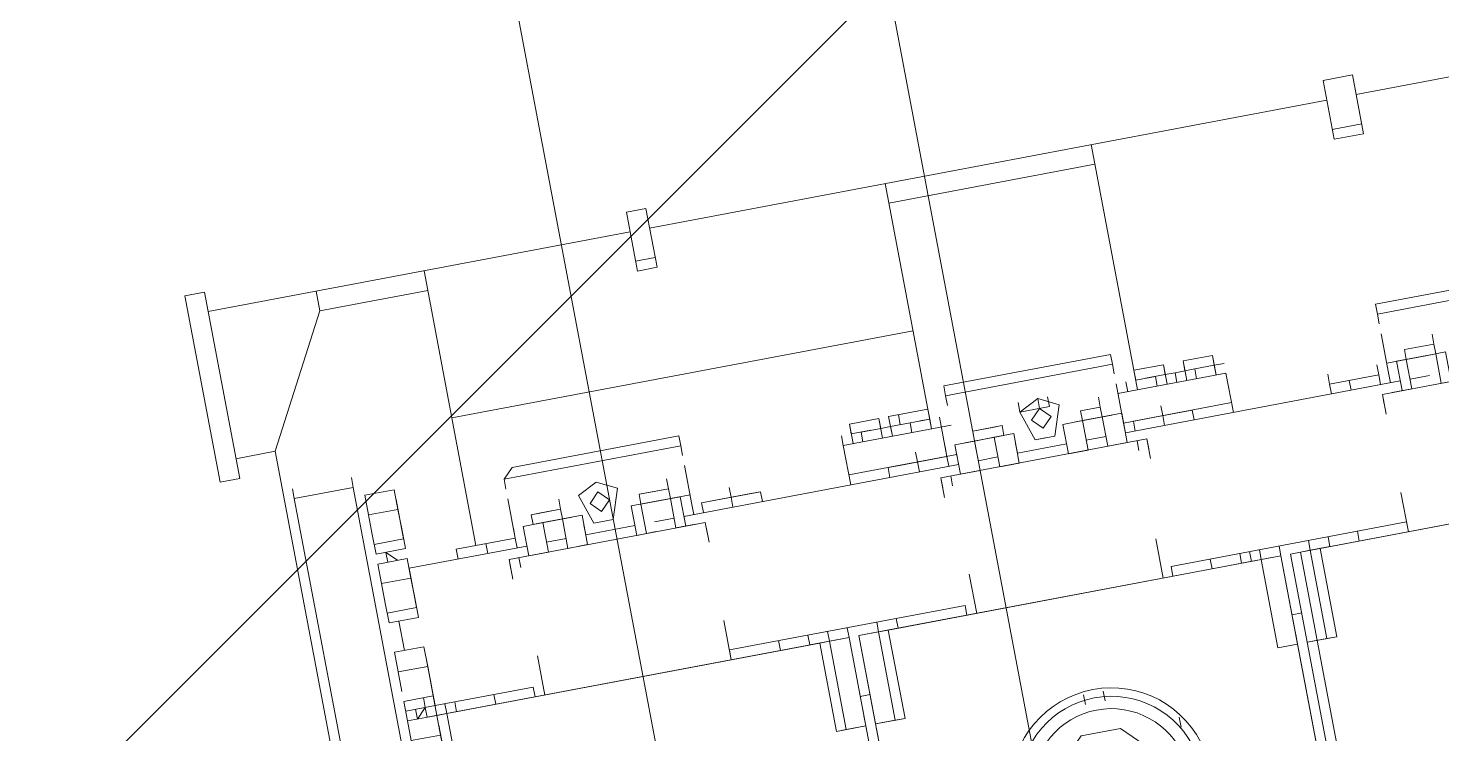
# Model space of a CAD drawing. Extents: x 407440 to 411585, y 6041728 to 6045069.
# Drawn here: x 410419.14 to 410427.27, y 6044268.47 to 6044272.53 of the extents above; entities that cross this region are included whole.
import ezdxf

# ---------------------------------------------------------------- set-up
doc = ezdxf.new("R2010")
doc.units = 0
doc.header["$LTSCALE"] = 5
doc.linetypes.add('foc-TIELINE', pattern=[1.875, 1.25, -0.625])
for name, color, linetype in [('P-BUFFER-PURPLE', 187, 'foc-TIELINE'), ('P-PROPOSED-EXISTING-H', 59, 'Continuous'), ('T-TIE', 201, 'foc-TIELINE')]:
    doc.layers.add(name, color=color, linetype=linetype)

# ---------------------------------------------------------------- blocks, each defined once
blk = doc.blocks.new('P-RIG-877')
at = {"layer": 'T-TIE', "linetype": 'ByBlock', "lineweight": 18}
for points in [[(-0.8496, -11.4692), (-0.8496, -11.9514)], [(-0.3444, -12.0892), (-0.3444, -12.1007), (-0.3444, -12.1122), (-0.2411, -12.1122), (0.1148, -12.1122), (0.1148, -11.63), (-0.2411, -11.63), (-0.2411, -11.6529), (-0.2411, -11.63), (-0.2641, -11.63), (0.1148, -11.63), (0.1148, -11.4922), (0.2411, -11.4922), (0.2411, -11.5726)], [(-0.3559, -12.1007), (-0.3444, -12.1007), (-0.2411, -12.1007), (-0.2411, -12.0892), (-0.3444, -12.0892), (-0.3444, -11.6529), (-0.3444, -11.63), (-0.3444, -12.1122)], [(-0.4937, -11.7563), (-0.5052, -11.7563), (-0.5052, -11.9859), (-0.4937, -11.9859), (-0.5052, -11.9859), (-0.4822, -11.9859)], [(-0.5052, -11.9285), (-0.5052, -11.9055), (-0.5396, -11.9055), (-0.5396, -11.9285), (-0.5396, -11.9514), (-0.5396, -11.9744)], [(-0.5396, -11.917), (-0.5511, -11.917), (-0.5626, -11.917)], [(-0.5511, -11.9514), (-0.5511, -11.917), (-0.5511, -11.9514)], [(-0.5052, -11.917), (-0.5396, -11.917), (-0.5396, -11.9629), (-0.5052, -11.9629)], [(-0.5166, -11.9514), (-0.5166, -11.9285)], [(-0.8151, -11.9514), (-0.8151, -11.9859)], [(-0.5511, -11.9514), (-0.5396, -11.9514), (-0.5052, -11.9514), (-0.5052, -11.9744)], [(-0.5855, -11.9744), (-0.597, -11.9744)], [(-0.5166, -11.9744), (-0.5281, -11.9744), (-0.574, -11.9744)], [(-0.5166, -11.9629), (-0.5166, -12.2844), (-0.5281, -12.2844), (-0.5281, -12.1581)], [(-0.8496, -11.9859), (-0.8496, -12.7781)], [(-0.5166, -11.9859), (-0.5281, -11.9859), (-0.5396, -11.9859)], [(-0.5396, -12.0433), (-0.5281, -12.0433), (-0.5281, -11.9859), (-0.5281, -12.0433), (-0.5166, -12.0433)], [(-0.3444, -12.2614), (-0.3559, -12.2614), (-0.3559, -11.9859), (-0.3444, -11.9859), (-0.3903, -11.9859)], [(-0.5281, -12.0203), (-0.5166, -12.0203)], [(-0.3444, -12.0433), (-0.3559, -12.0433)], [(-0.3444, -12.1007), (-0.3444, -12.0777)], [(-0.2411, -12.1007), (-0.2411, -12.1237), (-0.2411, -12.0892)], [(-0.3444, -12.1237), (-0.3444, -12.1122), (-0.3444, -12.1237), (0.1148, -12.1237), (0.1148, -12.1122), (0.1148, -12.1237)], [(-0.2411, -12.6058), (-0.2411, -12.6288), (0.1148, -12.6288), (-0.3444, -12.6288), (-0.3444, -12.1351), (-0.3559, -12.1351)], [(-0.3444, -12.1351), (0.1148, -12.1351), (-0.2411, -12.1351), (-0.2411, -12.1581), (-0.2411, -12.1351), (-0.3444, -12.1351), (-0.3444, -12.1581), (-0.3444, -12.5944), (-0.2411, -12.5944), (-0.2411, -12.6058), (-0.3444, -12.6058), (-0.3444, -12.5944)], [(-0.2755, -12.1351), (-0.2755, -12.1237)], [(-0.2411, -12.1351), (-0.2526, -12.1351)], [(-0.5626, -12.204), (-0.5855, -12.204), (-0.5855, -12.1696)], [(-0.5626, -12.1925), (-0.574, -12.1925), (-0.574, -12.1696), (-0.574, -12.1581)], [(-0.574, -12.1696), (-0.574, -12.1925)], [(-0.5626, -12.2844), (-0.5626, -12.1581), (-0.5166, -12.1581)], [(-0.3559, -12.1581), (-0.3444, -12.1581), (-0.3444, -12.1811), (-0.3559, -12.1811)], [(-0.3444, -12.1696), (-0.3559, -12.1696)], [(-0.3444, -12.1581), (-0.2411, -12.1581), (-0.3444, -12.1581)], [(-0.574, -12.2155), (-0.574, -12.1925), (-0.574, -12.2155), (-0.5626, -12.2155), (-0.574, -12.2155), (-0.574, -12.227), (-0.5855, -12.227)], [(-0.5281, -12.204), (-0.5281, -12.2729), (-0.5281, -12.2155), (-0.5281, -12.204), (-0.5166, -12.204)], [(-0.3444, -12.2155), (-0.3559, -12.2155)], [(-0.5855, -12.2614), (-0.5855, -12.227), (-0.5626, -12.227)], [(-0.5626, -12.2385), (-0.574, -12.2385), (-0.574, -12.2614), (-0.5855, -12.2614), (-0.574, -12.2614), (-0.574, -12.2385)], [(-0.5166, -12.2385), (-0.5281, -12.2385), (-0.5396, -12.2385)], [(-0.5626, -12.2614), (-0.5855, -12.2614), (-0.8496, -12.2614)], [(-0.8266, -12.5025), (-0.8266, -12.2614)], [(-0.4937, -12.5025), (-0.5052, -12.5025), (-0.5052, -12.2614), (-0.4937, -12.2614)], [(-0.4822, -12.2614), (-0.5052, -12.2614)], [(-0.5855, -12.2844), (-0.597, -12.2844)], [(-0.5626, -12.2729), (-0.574, -12.2729)], [(-0.574, -12.2844), (-0.5281, -12.2844)], [(-0.5281, -12.2729), (-0.5166, -12.2729)], [(-0.5052, -12.2729), (-0.4937, -12.2729)], [(-0.3444, -12.2729), (-0.3903, -12.2729)], [(-0.5396, -12.3418), (-0.5396, -12.2959)], [(-0.5511, -12.3303), (-0.5396, -12.3303), (-0.5396, -12.3073), (-0.5511, -12.3073), (-0.5626, -12.3073)], [(-0.5511, -12.3303), (-0.5511, -12.3073), (-0.5511, -12.3303)], [(-0.5166, -12.3303), (-0.5166, -12.3073)], [(-0.5626, -12.3992), (-0.5626, -12.3647), (-0.574, -12.3647)], [(-0.574, -12.3992), (-0.5626, -12.3992), (-0.5626, -12.3647)], [(-0.5281, -12.4107), (-0.5166, -12.4107), (-0.5166, -12.3533)], [(-0.5626, -12.3762), (-0.574, -12.3762)], [(-0.5281, -12.3877), (-0.5281, -12.3762)], [(-0.5396, -12.4681), (-0.5396, -12.4222), (-0.5511, -12.4222)], [(-0.5511, -12.4566), (-0.5396, -12.4566), (-0.5396, -12.4336)], [(-0.5166, -12.4566), (-0.5166, -12.4336)], [(0.6888, -12.8584), (0.6888, -12.7781), (0.7118, -12.7551), (0.7118, -12.4566), (-1.7795, -12.4566), (-1.7795, -12.7551), (-1.7566, -12.7781), (-1.7566, -12.8584), (-1.7336, -12.8814), (0.6544, -12.8814), (0.6774, -12.8584), (0.6429, -12.8699), (0.6659, -12.8584), (0.6429, -12.8355), (0.62, -12.8584), (0.6429, -12.8699), (0.5855, -12.8699)], [(-0.5855, -12.4796), (-0.597, -12.4796)], [(-0.5166, -12.6058), (-0.5626, -12.6058), (-0.5626, -12.4796)], [(-0.5281, -12.6058), (-0.5281, -12.4796), (-0.5166, -12.4796), (-0.5166, -12.801)], [(-0.5281, -12.491), (-0.574, -12.491)], [(-0.5166, -12.5599), (-0.5281, -12.5599), (-0.5281, -12.5484), (-0.5281, -12.491), (-0.5396, -12.491)], [(-0.5281, -12.5599), (-0.5281, -12.491), (-0.5166, -12.491)], [(-0.4937, -12.491), (-0.5052, -12.491)], [(-0.3444, -12.491), (-0.3903, -12.491)], [(-0.8496, -12.5025), (-0.5855, -12.5025), (-0.5626, -12.5025), (-0.574, -12.5025), (-0.574, -12.514)], [(-0.6774, -12.5025), (-0.6774, -13.0421)], [(-0.5626, -12.5255), (-0.574, -12.5255), (-0.574, -12.5025), (-0.5855, -12.5025), (-0.5855, -12.5484), (-0.5626, -12.5484), (-0.574, -12.5484), (-0.574, -12.5255), (-0.574, -12.5484), (-0.5626, -12.5484)], [(-0.574, -12.5025), (-0.574, -12.5255)], [(-0.4822, -12.5025), (-0.5052, -12.5025)], [(-0.3444, -12.5025), (-0.3559, -12.5025), (-0.3559, -12.7781), (-0.3444, -12.7781), (-0.3903, -12.7781)], [(-0.5166, -12.5255), (-0.5281, -12.5255), (-0.5396, -12.5255)], [(-0.5626, -12.5944), (-0.5855, -12.5944), (-0.5855, -12.5599), (-0.5626, -12.5599)], [(-0.574, -12.5829), (-0.574, -12.5599), (-0.5855, -12.5599)], [(-0.5626, -12.5829), (-0.574, -12.5829), (-0.574, -12.5599), (-0.574, -12.5484)], [(-0.3444, -12.6058), (-0.3444, -12.5829)], [(-0.5626, -12.6058), (-0.574, -12.6058)], [(-0.3559, -12.6058), (-0.3444, -12.6058), (-0.3444, -12.6288), (-0.2411, -12.6288), (-0.2411, -12.5944)], [(-0.3444, -12.6747), (-0.3444, -12.6632), (-0.3444, -12.6403), (-0.2411, -12.6403), (-0.2411, -12.6632), (-0.3444, -12.6632), (-0.3559, -12.6632)], [(-0.3444, -12.6403), (-0.3559, -12.6403)], [(-0.2411, -12.6747), (-0.2411, -12.6403), (0.1148, -12.6403), (-0.3444, -12.6403), (-0.3444, -13.134), (-0.3559, -13.134), (-0.3444, -13.1454), (-0.3559, -13.1454)], [(-0.2755, -12.6403), (-0.2755, -12.6288)], [(-0.2411, -12.6403), (-0.2526, -12.6403)], [(-0.2411, -12.6632), (-0.2411, -12.6747), (-0.3444, -12.6747), (-0.3444, -13.111), (-0.2411, -13.111), (-0.3444, -13.111), (-0.3444, -13.1225), (-0.3444, -13.134), (-0.3559, -13.134), (-0.3674, -13.134)], [(-0.3444, -12.6862), (-0.3444, -12.6632)], [(-0.5166, -12.7092), (-0.5281, -12.7092)], [(-0.3444, -12.7206), (-0.3559, -12.7206)], [(-0.5166, -12.7436), (-0.5281, -12.7436), (-0.5396, -12.7436)], [(-0.8151, -12.7781), (-0.8151, -12.801)], [(-0.5281, -12.7781), (-0.5166, -12.7781)], [(-0.4937, -13.0077), (-0.5052, -13.0077), (-0.5052, -12.7781), (-0.4937, -12.7781), (-0.5052, -12.7781), (-0.4822, -12.7781)], [(-0.8496, -12.801), (-0.8496, -13.2947)], [(-0.5855, -12.7895), (-0.597, -12.7895)], [(-0.5166, -12.7895), (-0.5281, -12.7895), (-0.574, -12.7895)], [(-0.5626, -12.8125), (-0.5511, -12.8125), (-0.5396, -12.8125), (-0.5052, -12.8125), (-0.5052, -12.7895)], [(-0.5396, -12.7895), (-0.5396, -12.8125), (-0.5396, -12.8355), (-0.5396, -12.8584), (-0.5052, -12.8584), (-0.5052, -12.8355)], [(-0.5052, -12.801), (-0.5396, -12.801), (-0.5396, -12.8469), (-0.5052, -12.8469)], [(-0.5396, -12.8469), (-0.5511, -12.8469), (-0.5511, -12.8355), (-0.5511, -12.8125), (-0.5511, -12.8469)], [(-0.5166, -12.8355), (-0.5166, -12.8125)], [(-0.5281, -12.9158), (-0.5166, -12.9158), (-0.5166, -12.8584)], [(-0.5511, -12.9732), (-0.5511, -12.9388), (-0.5511, -12.9617), (-0.5511, -12.9732), (-0.5396, -12.9732), (-0.5396, -12.9273)], [(-0.5396, -12.9617), (-0.5396, -12.9388), (-0.5511, -12.9388), (-0.5626, -12.9388)], [(-0.5166, -12.9617), (-0.5166, -12.9388)], [(-0.5855, -12.9962), (-0.597, -12.9962)], [(-0.574, -12.9962), (-0.5281, -12.9962), (-0.5166, -12.9962), (-0.5281, -12.9962), (-0.5396, -12.9962)], [(-0.5281, -13.0651), (-0.5281, -12.9962), (-0.5281, -13.0651)], [(-0.4707, -13.1569), (-0.4707, -13.1225), (-0.5166, -13.1225), (-0.5166, -12.9847)], [(-0.4937, -12.9962), (-0.5052, -12.9962)], [(-0.3444, -12.9962), (-0.3903, -12.9962)], [(-0.4822, -13.0077), (-0.5052, -13.0077)], [(-0.3444, -13.0077), (-0.3559, -13.0077), (-0.3559, -13.1225), (-0.3559, -13.1569)], [(-0.5281, -13.0306), (-0.5166, -13.0306)], [(-0.8496, -13.0421), (-0.5281, -13.0421)], [(-0.8266, -13.1684), (-0.8266, -13.0421)], [(-0.3444, -13.0536), (-0.3559, -13.0536)], [(-0.5281, -13.0651), (-0.5166, -13.0651)], [(-0.3559, -13.111), (-0.3444, -13.111), (-0.3444, -13.088)], [(-0.5855, -13.1569), (-0.5855, -13.1225), (-0.6085, -13.1225), (-0.6085, -13.1569), (-0.5855, -13.1569), (-0.5626, -13.1569), (-0.5396, -13.1569), (-0.5396, -13.1225), (-0.5626, -13.1225), (-0.5855, -13.1225), (-0.597, -13.1225)], [(-0.5511, -13.1569), (-0.5511, -13.1225), (-0.597, -13.1225), (-0.5511, -13.1225), (-0.5626, -13.1225), (-0.5511, -13.1225)], [(-0.5626, -13.1225), (-0.5855, -13.1225)], [(-0.5052, -13.1569), (-0.5052, -13.1225), (-0.5281, -13.1225), (-0.5281, -13.1569), (-0.5052, -13.1569), (-0.4822, -13.1569), (-0.4592, -13.1569), (-0.4592, -13.1225), (-0.4822, -13.1225), (-0.5052, -13.1225), (-0.4822, -13.1225)], [(-0.5052, -13.1225), (-0.5166, -13.1225), (-0.4707, -13.1225), (-0.4822, -13.1225), (-0.4707, -13.1225)], [(-0.3789, -13.1569), (-0.4018, -13.1569), (-0.4018, -13.1225), (-0.4248, -13.1225), (-0.4248, -13.1569), (-0.4018, -13.1569)], [(-0.3789, -13.1225), (-0.4018, -13.1225), (-0.4133, -13.1225), (-0.3559, -13.1225)], [(-0.4018, -13.1225), (-0.3674, -13.1225), (-0.4018, -13.1225)], [(-0.3444, -13.1225), (-0.3674, -13.1225), (-0.3789, -13.1225), (-0.3674, -13.1225), (-0.3674, -13.1569), (-0.3444, -13.1569)], [(-0.2985, -13.1569), (-0.3215, -13.1569), (-0.3215, -13.1225), (-0.3444, -13.1225), (-0.3444, -13.1569), (-0.3215, -13.1569)], [(-0.2985, -13.1225), (-0.287, -13.1225), (-0.2985, -13.1225), (-0.3215, -13.1225), (-0.3329, -13.1225), (-0.2755, -13.1225)], [(-0.5281, -13.134), (-0.5396, -13.1454), (-0.5281, -13.1454)], [(-0.4592, -13.1454), (-0.4248, -13.1454)], [(-0.8496, -13.1684), (-0.8266, -13.1684), (-0.6774, -13.2488), (-0.62, -13.2488), (-0.2755, -13.2488)], [(-0.6314, -13.1684), (-0.62, -13.1684), (-0.62, -13.2373), (-0.6314, -13.2373)], [(-0.62, -13.1684), (-0.2526, -13.1684), (-0.62, -13.1684)], [(-0.2526, -13.2373), (-0.62, -13.2373), (-0.2526, -13.2373)], [(-0.6774, -13.2488), (-0.6774, -13.2947)]]:
    blk.add_lwpolyline(points, dxfattribs=at)
for points in [[(-0.597, -11.9744), (-0.6085, -11.9744), (-0.6085, -11.7792), (-0.597, -11.7677)], [(-0.8725, -11.9514), (-0.8725, -11.9859), (-0.8037, -11.9859), (-0.8037, -11.9514)], [(-0.3559, -12.0777), (-0.3444, -12.0777)], [(-0.5855, -12.1696), (-0.5626, -12.1696), (-0.574, -12.1696)], [(-0.5855, -12.204), (-0.574, -12.204)], [(-0.574, -12.2499), (-0.574, -12.227)], [(-0.597, -12.4796), (-0.6085, -12.4796), (-0.6085, -12.2844), (-0.597, -12.2844)], [(-0.5052, -12.2844), (-0.5396, -12.2844), (-0.5396, -12.3073), (-0.5052, -12.3073)], [(-0.1722, -12.2844), (-0.1837, -12.2844)], [(-0.0574, -12.4107), (-0.1033, -12.4451), (-0.1492, -12.4336), (-0.1837, -12.3992), (-0.1837, -12.3533), (-0.1492, -12.3188), (-0.1033, -12.3073), (-0.0574, -12.3418), (-0.1033, -12.3073), (-0.1492, -12.3188), (-0.1837, -12.3533), (-0.1837, -12.3992), (-0.1492, -12.4336), (-0.1033, -12.4451)], [(-0.5052, -12.3303), (-0.5396, -12.3303), (-0.5396, -12.3533), (-0.5052, -12.3533)], [(-0.574, -12.3762), (-0.5626, -12.3992), (-0.5281, -12.3877), (-0.5281, -12.3647), (-0.5626, -12.3533)], [(-0.5626, -12.3762), (-0.5511, -12.3877), (-0.5396, -12.3762), (-0.5511, -12.3647)], [(-0.2296, -12.3647), (-0.2181, -12.3647)], [(-0.2181, -12.3877), (-0.2296, -12.3877)], [(-0.5052, -12.4107), (-0.5396, -12.4107), (-0.5396, -12.4336), (-0.5052, -12.4336)], [(-0.5511, -12.4336), (-0.5511, -12.4566), (-0.5511, -12.4222)], [(-0.5052, -12.4566), (-0.5396, -12.4566), (-0.5396, -12.4796), (-0.5052, -12.4796)], [(-0.5855, -12.537), (-0.574, -12.537)], [(-0.574, -12.5944), (-0.5855, -12.5944), (-0.574, -12.5944), (-0.574, -12.5714)], [(-0.3559, -12.5829), (-0.3444, -12.5829)], [(-0.3559, -12.6862), (-0.3444, -12.6862)], [(-0.5281, -12.7206), (-0.5281, -12.7781), (-0.5281, -12.7092)], [(-0.8725, -12.801), (-0.8037, -12.801), (-0.8037, -12.7781), (-0.8725, -12.7781)], [(-0.597, -12.9962), (-0.6085, -12.9847), (-0.6085, -12.7895), (-0.597, -12.7895)], [(-0.574, -12.8929), (-0.5626, -12.9158), (-0.5281, -12.9043), (-0.5281, -12.8814), (-0.5626, -12.8699)], [(-0.5626, -12.8929), (-0.5511, -12.9043), (-0.5396, -12.8929), (-0.5511, -12.8814)], [(-0.5052, -12.9158), (-0.5396, -12.9158), (-0.5396, -12.9388), (-0.5052, -12.9388)], [(-0.5052, -12.9617), (-0.5396, -12.9617), (-0.5396, -12.9847), (-0.5052, -12.9847)], [(-0.3559, -13.0995), (-0.3444, -13.0995)], [(-0.8725, -13.3176), (-0.8725, -13.2947), (-0.6544, -13.2947), (-0.6544, -13.3176)]]:
    blk.add_lwpolyline(points, close=True, dxfattribs=at)
for points in [[(-0.0115, -12.3303, 4.831956), (-0.0115, -12.4222), (-0.0115, -12.4107)], [(-0.023, -12.3303, 4.369485), (-0.023, -12.4222), (-0.023, -12.4107)]]:
    blk.add_lwpolyline(points, format="xyb", dxfattribs=at)
blk.add_lwpolyline([(-0.0344, -12.3418, 5.085525), (-0.0344, -12.4107, -5.085525)], format="xyb", close=True, dxfattribs=at)

msp = doc.modelspace()

# ---------------------------------------------------------------- hatches: boundary and pattern name
at = {"layer": 'P-PROPOSED-EXISTING-H'}
h = msp.add_hatch(dxfattribs=at)
h.set_pattern_fill('ANSI31', color=256, scale=3.498392, style=0)
h.set_pattern_definition([(45, (-102.852, 2739.382), (-7.854113246, 7.854113246), [])])
edge = h.paths.add_edge_path()
edge.add_line((410849.5655, 6043843.7666), (410381.5806, 6043755.2579))
edge.add_line((410381.5806, 6043755.2579), (409934.7116, 6043670.7427))
edge.add_line((409934.7116, 6043670.7427), (409814.1057, 6044308.4396))
edge.add_line((409814.1057, 6044308.4396), (410263.9451, 6044377.3752))
edge.add_line((410263.9451, 6044377.3752), (410794.8504, 6044458.7336))
edge.add_line((410794.8504, 6044458.7336), (411169.2731, 6044565.4105))
edge.add_line((411169.2731, 6044565.4105), (411290.0016, 6043927.0651))
edge.add_line((411290.0016, 6043927.0651), (411039.0674, 6043879.6066))
edge.add_arc((410922.4027, 6043977.5543), 152.33, 241.435078, 319.984322, ccw=False)

# ---------------------------------------------------------------- linework, layer by layer
at = {"layer": 'P-BUFFER-PURPLE'}
msp.add_circle((410670.3161, 6044396.422, -0.1066), 250.4343, dxfattribs=at)

# ---------------------------------------------------------------- block references
at = {"layer": 'T-TIE', "linetype": 'ByBlock', "xscale": 4.999999999955019, "yscale": 4.999999999955019, "zscale": 4.999999999955019, "rotation": 280.7096999997605}
msp.add_blockref('P-RIG-877', (410486.2804, 6044279.077), dxfattribs=at)

doc.saveas('drawing.dxf')
